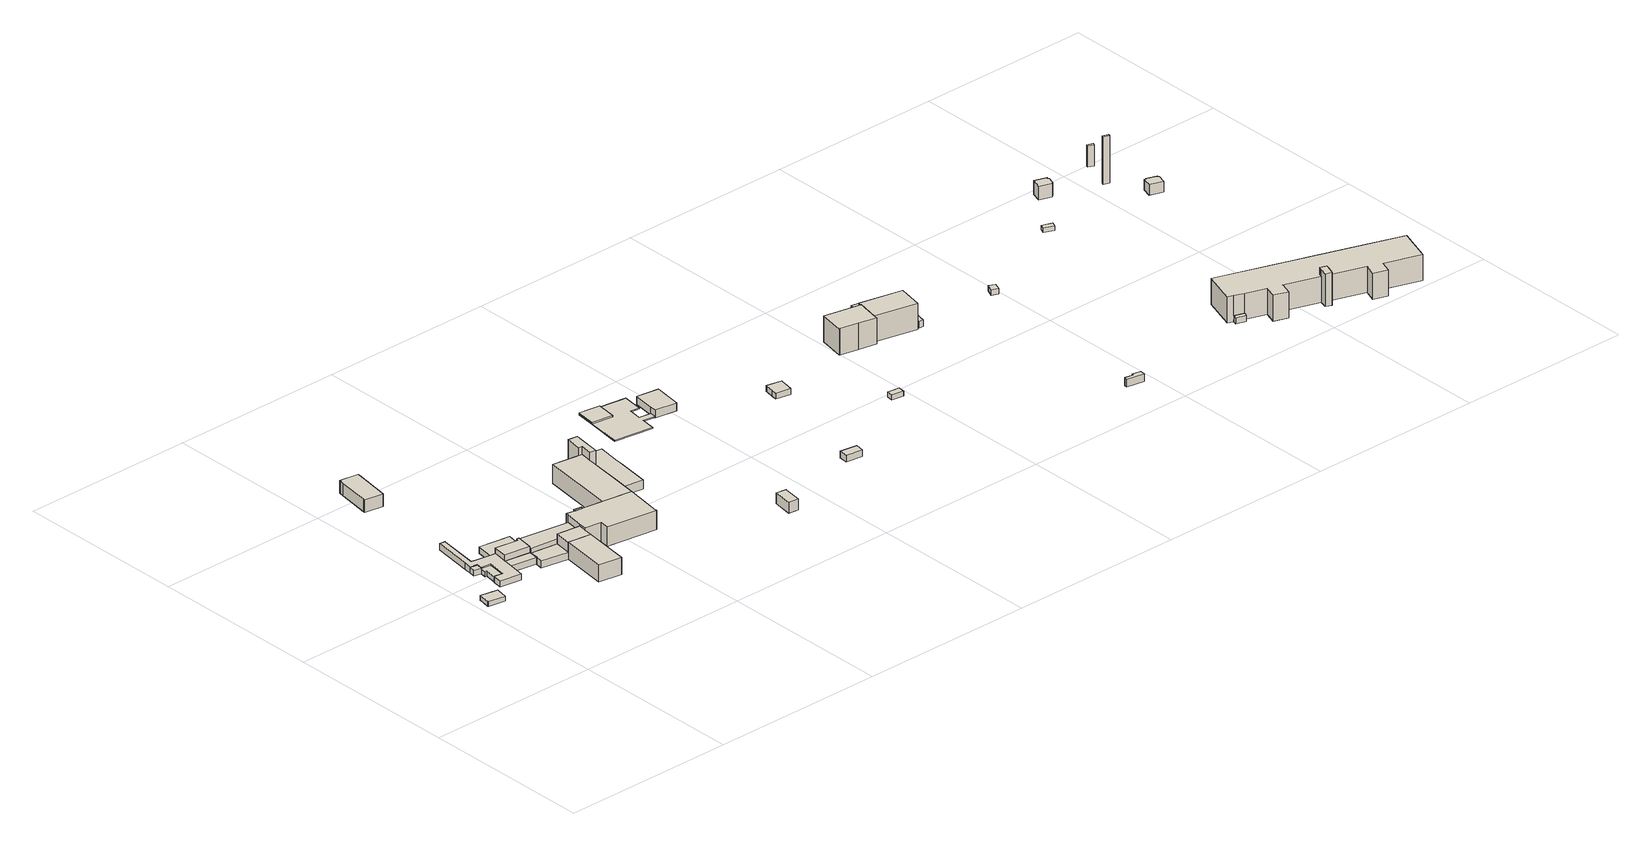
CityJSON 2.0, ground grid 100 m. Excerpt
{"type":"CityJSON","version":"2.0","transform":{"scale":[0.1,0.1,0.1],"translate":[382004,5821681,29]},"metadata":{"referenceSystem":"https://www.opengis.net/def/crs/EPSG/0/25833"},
"CityObjects":{
"building1":{"type":"Building","attributes":{"Gemeindeschluessel":"11000005","BezugspunktDach":"2200","function":"31001_2143","measuredHeight":2.85,"storeysAboveGround":1},"address":[{"country":"Germany","locality":"Berlin","thoroughfareNumber":"35 (62)","thoroughfareName":"Motardstraße"}],"geometry":[{"type":"Solid","lod":"1","boundaries":[[[[0,1,2,3,4,5]],[[6,7,8,9,10,11]],[[6,11,5,4]],[[7,6,4,3]],[[8,7,3,2]],[[9,8,2,1]],[[10,9,1,0]],[[11,10,0,5]]]]}]},
"building2":{"type":"Building","attributes":{"Gemeindeschluessel":"11000005","BezugspunktDach":"2200","function":"31001_2143","measuredHeight":3.27,"storeysAboveGround":1},"address":[{"country":"Germany","locality":"Berlin","thoroughfareNumber":"35 (27)","thoroughfareName":"Motardstraße"}],"geometry":[{"type":"Solid","lod":"1","boundaries":[[[[12,13,14,15,16]],[[17,18,19,20,21]],[[17,21,16,15]],[[18,17,15,14]],[[19,18,14,13]],[[20,19,13,12]],[[21,20,12,16]]]]}]},
"building3":{"type":"Building","attributes":{"Gemeindeschluessel":"11000005","BezugspunktDach":"2200","function":"51009_1610","measuredHeight":3.51,"storeysAboveGround":0},"address":[{"country":"Germany","locality":"Berlin"}],"geometry":[{"type":"Solid","lod":"1","boundaries":[[[[22,23,24,25,26,27,28]],[[29,30,20,19,31,32,33]],[[29,33,28,27]],[[30,29,27,26]],[[20,30,26,25]],[[19,20,25,24]],[[31,19,24,23]],[[32,31,23,22]],[[33,32,22,28]]]]}]},
"building4":{"type":"Building","attributes":{"Gemeindeschluessel":"11000005","BezugspunktDach":"2200","function":"31001_2510","measuredHeight":3.72,"storeysAboveGround":1},"address":[{"country":"Germany","locality":"Berlin","thoroughfareNumber":"35 (9)","thoroughfareName":"Motardstraße"}],"geometry":[{"type":"Solid","lod":"1","boundaries":[[[[34,35,36,37,38,39,40,41,42,43,44,45,46,47,48,49,50,51]],[[52,53,54,55,56,57,58,59,60,61,62,63,64,65,66,67,68,69]],[[52,69,51,50]],[[53,52,50,49]],[[54,53,49,48]],[[55,54,48,47]],[[56,55,47,46]],[[57,56,46,45]],[[58,57,45,44]],[[59,58,44,43]],[[60,59,43,42]],[[61,60,42,41]],[[62,61,41,40]],[[63,62,40,39]],[[64,63,39,38]],[[65,64,38,37]],[[66,65,37,36]],[[67,66,36,35]],[[68,67,35,34]],[[69,68,34,51]]]]}]},
"building5":{"type":"Building","attributes":{"Gemeindeschluessel":"11000005","function":"31001_2510"},"address":[{"country":"Germany","locality":"Berlin","thoroughfareNumber":"35 (8)","thoroughfareName":"Motardstraße"}],"children":["building5-1","building5-2","building5-3"]},
"building5-1":{"type":"BuildingPart","attributes":{"BezugspunktDach":"2200","measuredHeight":7.05,"storeysAboveGround":2},"parents":["building5"],"geometry":[{"type":"MultiSurface","lod":"1","boundaries":[[[70,71,72,73,74,75]],[[58,76,77,78,79,59]],[[58,59,75,74]],[[76,80,44,74,73]],[[77,81,80,73,72]],[[82,81,72,71]],[[79,78,71,70]],[[83,84,70,75]],[[58,44,80,76]],[[76,80,81,77]],[[85,78,77,86,81,82]],[[59,79,84,83]]]}]},
"building5-2":{"type":"BuildingPart","attributes":{"BezugspunktDach":"2200","measuredHeight":3.62,"storeysAboveGround":2},"parents":["building5"],"geometry":[{"type":"MultiSurface","lod":"1","boundaries":[[[87,88,84,83,89]],[[59,79,90,91,60]],[[59,60,89,83]],[[59,92,59,79]],[[90,79,84,88]],[[91,90,88,87]],[[60,91,87,89]],[[79,59,92,83,84]]]}]},
"building5-3":{"type":"BuildingPart","attributes":{"BezugspunktDach":"2200","measuredHeight":3.78,"storeysAboveGround":2},"parents":["building5"],"geometry":[{"type":"MultiSurface","lod":"1","boundaries":[[[44,80,81,82,93,94,45]],[[95,96,97,98,99,100,101]],[[95,101,45,94]],[[96,95,94,93]],[[97,96,93,82]],[[98,97,78,77,81]],[[99,98,77,76]],[[100,99,80,76,58]],[[101,100,44,45]],[[82,81,77,78]],[[76,77,81,80]],[[58,76,80,44]]]}]},
"building6":{"type":"Building","attributes":{"Gemeindeschluessel":"11000005","BezugspunktDach":"2200","function":"31001_2180","measuredHeight":4.07,"storeysAboveGround":1},"address":[{"country":"Germany","locality":"Berlin","thoroughfareNumber":"35 (58)","thoroughfareName":"Motardstraße"}],"geometry":[{"type":"Solid","lod":"1","boundaries":[[[[102,103,104,105,106]],[[107,108,109,110,111]],[[107,111,106,105]],[[108,107,105,104]],[[109,108,104,103]],[[110,109,103,102]],[[111,110,102,106]]]]}]},
"building7":{"type":"Building","attributes":{"Gemeindeschluessel":"11000005","BezugspunktDach":"2200","function":"31001_2510","measuredHeight":7.25,"storeysAboveGround":2},"address":[{"country":"Germany","locality":"Berlin","thoroughfareNumber":"35 (12)","thoroughfareName":"Motardstraße"}],"geometry":[{"type":"Solid","lod":"1","boundaries":[[[[112,113,114,115,116,117,118,119,120,121]],[[122,123,124,125,126,127,128,129,130,131]],[[122,131,121,120]],[[123,122,120,119]],[[124,123,119,118]],[[125,124,118,117]],[[126,125,117,116]],[[127,126,116,115]],[[128,127,115,114]],[[129,128,114,113]],[[130,129,113,112]],[[131,130,112,121]]]]}]},
"building8":{"type":"Building","attributes":{"Gemeindeschluessel":"11000005","BezugspunktDach":"2200","function":"51009_1610","measuredHeight":9.84,"storeysAboveGround":0},"address":[{"country":"Germany","locality":"Berlin"}],"geometry":[{"type":"Solid","lod":"1","boundaries":[[[[132,133,134,135,136,137]],[[138,139,140,141,142,143]],[[138,143,137,136]],[[139,138,136,135]],[[140,139,135,134]],[[141,140,134,133]],[[142,141,133,132]],[[143,142,132,137]]]]}]},
"building9":{"type":"Building","attributes":{"Gemeindeschluessel":"11000005","BezugspunktDach":"2200","function":"31001_2510","measuredHeight":6.71,"storeysAboveGround":2},"address":[{"country":"Germany","locality":"Berlin","thoroughfareNumber":"35 (6)","thoroughfareName":"Motardstraße"}],"geometry":[{"type":"Solid","lod":"1","boundaries":[[[[144,145,146,147,148,149]],[[150,97,151,152,153,154]],[[150,154,149,148]],[[97,150,148,147]],[[151,97,147,146]],[[152,151,146,145]],[[153,152,145,144]],[[154,153,144,149]]]]}]},
"building10":{"type":"Building","attributes":{"Gemeindeschluessel":"11000005","BezugspunktDach":"2200","function":"31001_2510","measuredHeight":9.79,"storeysAboveGround":2},"address":[{"country":"Germany","locality":"Berlin","thoroughfareNumber":"35 (7)","thoroughfareName":"Motardstraße"}],"geometry":[{"type":"Solid","lod":"1","boundaries":[[[[135,134,133,155,156,157,158,136]],[[110,109,159,160,141,140,139,138]],[[110,138,136,158]],[[109,110,158,157]],[[159,109,157,156]],[[160,159,156,155]],[[141,160,155,133]],[[140,141,133,134]],[[139,140,134,135]],[[138,139,135,136]]]]}]},
"building11":{"type":"Building","attributes":{"Gemeindeschluessel":"11000005","BezugspunktDach":"2200","function":"51009_1610","measuredHeight":11.37,"storeysAboveGround":0},"address":[{"country":"Germany","locality":"Berlin"}],"geometry":[{"type":"Solid","lod":"1","boundaries":[[[[161,162,163,164]],[[165,166,167,168]],[[165,168,164,163]],[[166,165,163,162]],[[167,166,162,161]],[[168,167,161,164]]]]}]},
"building12":{"type":"Building","attributes":{"Gemeindeschluessel":"11000005","BezugspunktDach":"2200","function":"31001_2522","measuredHeight":10.94,"storeysAboveGround":3},"address":[{"country":"Germany","locality":"Berlin","thoroughfareNumber":"35 (5)","thoroughfareName":"Motardstraße"}],"geometry":[{"type":"Solid","lod":"1","boundaries":[[[[169,170,171,172,173,174,175,176,177,178,179,180,181,182]],[[152,151,183,184,185,186,187,188,189,190,191,192,193,194]],[[152,194,182,181]],[[151,152,181,180]],[[183,151,180,179]],[[184,183,179,178]],[[185,184,178,177]],[[186,185,177,176]],[[187,186,176,175]],[[188,187,175,174]],[[189,188,174,173]],[[190,189,173,172]],[[191,190,172,171]],[[192,191,171,170]],[[193,192,170,169]],[[194,193,169,182]]]]}]},
"building13":{"type":"Building","attributes":{"Gemeindeschluessel":"11000005","BezugspunktDach":"2200","function":"51009_1610","measuredHeight":9.38,"storeysAboveGround":0},"address":[{"country":"Germany","locality":"Berlin"}],"geometry":[{"type":"Solid","lod":"1","boundaries":[[[[195,196,197,198,199,200]],[[193,188,189,190,191,192]],[[193,192,200,199]],[[188,193,199,198]],[[189,188,198,197]],[[190,189,197,196]],[[191,190,196,195]],[[192,191,195,200]]]]}]},
"building14":{"type":"Building","attributes":{"Gemeindeschluessel":"11000005","BezugspunktDach":"2200","function":"31001_2510","measuredHeight":10.89,"storeysAboveGround":3},"address":[{"country":"Germany","locality":"Berlin","thoroughfareNumber":"35 (4)","thoroughfareName":"Motardstraße"}],"geometry":[{"type":"Solid","lod":"1","boundaries":[[[[201,202,203,204,205,206,207]],[[208,209,210,211,212,187,186]],[[208,186,207,206]],[[209,208,206,205]],[[210,209,205,204]],[[211,210,204,203]],[[212,211,203,202]],[[187,212,202,201]],[[186,187,201,207]]]]}]},
"building15":{"type":"Building","attributes":{"Gemeindeschluessel":"11000005","function":"31001_2510"},"address":[{"country":"Germany","locality":"Berlin","thoroughfareNumber":"35","thoroughfareName":"Motardstraße"}],"children":["building15-1","building15-2","building15-3"]},
"building15-1":{"type":"BuildingPart","attributes":{"BezugspunktDach":"2200","measuredHeight":15.32,"storeysAboveGround":4},"parents":["building15"],"geometry":[{"type":"MultiSurface","lod":"1","boundaries":[[[213,214,215,216,217,218,219]],[[220,221,222,223,211,210,209]],[[220,209,219,218]],[[221,220,218,217]],[[222,221,217,216]],[[223,224,225,222,216,215]],[[226,227,228,215,214]],[[210,211,214,213]],[[209,210,213,219]],[[222,225,224,223]],[[211,229,227,226]],[[223,230,228,227,229]]]}]},
"building15-2":{"type":"BuildingPart","attributes":{"BezugspunktDach":"2200","measuredHeight":5.06,"storeysAboveGround":4},"parents":["building15"],"geometry":[{"type":"MultiSurface","lod":"1","boundaries":[[[231,232,233,234,225,224,235]],[[236,237,238,239,240,241,242]],[[237,236,223,222,225]],[[238,237,225,234]],[[239,238,234,233]],[[240,239,233,232]],[[241,240,232,231]],[[242,241,231,235]],[[236,242,235,224]],[[243,224,225,222,223]]]}]},
"building15-3":{"type":"BuildingPart","attributes":{"BezugspunktDach":"2200","measuredHeight":7.32,"storeysAboveGround":4},"parents":["building15"],"geometry":[{"type":"MultiSurface","lod":"1","boundaries":[[[244,245,228,227,226,246]],[[247,248,236,242,249,250]],[[247,250,246,226]],[[248,247,211,229]],[[236,248,227,229,223]],[[235,224,228,245]],[[249,242,245,244]],[[250,249,244,246]],[[229,211,226,227]],[[223,229,227,228]],[[242,236,224,235]]]}]},
"building16":{"type":"Building","attributes":{"Gemeindeschluessel":"11000005","BezugspunktDach":"2200","function":"31001_2511","measuredHeight":6.24,"storeysAboveGround":1},"address":[{"country":"Germany","locality":"Berlin","thoroughfareNumber":"35 (28)","thoroughfareName":"Motardstraße"}],"geometry":[{"type":"Solid","lod":"1","boundaries":[[[[251,252,253,254,255]],[[256,257,258,259,260]],[[256,260,255,254]],[[257,256,254,253]],[[258,257,253,252]],[[259,258,252,251]],[[260,259,251,255]]]]}]},
"building17":{"type":"Building","attributes":{"Gemeindeschluessel":"11000005","function":"31001_2500"},"address":[{"country":"Germany","locality":"Berlin","thoroughfareNumber":"35 (63)","thoroughfareName":"Motardstraße"}],"children":["building17-1","building17-2","building17-3"]},
"building17-1":{"type":"BuildingPart","attributes":{"BezugspunktDach":"2200","measuredHeight":0.424,"storeysAboveGround":1},"parents":["building17"],"geometry":[{"type":"Solid","lod":"1","boundaries":[[[[261,262,263,264,265,266,267,268,269,270,271,272,273,274,275]],[[276,277,278,279,280,281,282,283,284,285,286,287,288,289,290]],[[276,290,275,274]],[[277,276,274,273]],[[278,277,273,272]],[[279,278,272,271]],[[280,279,271,270]],[[281,280,270,269]],[[282,281,269,268]],[[283,282,268,267]],[[284,283,267,266]],[[285,284,266,265]],[[286,285,265,264]],[[287,286,264,263]],[[288,287,263,262]],[[289,288,262,261]],[[290,289,261,275]]]]}]},
"building17-2":{"type":"BuildingPart","attributes":{"BezugspunktDach":"2200","measuredHeight":1.45,"storeysAboveGround":1},"parents":["building17"],"geometry":[{"type":"Solid","lod":"1","boundaries":[[[[291,292,293,294,295]],[[273,272,271,296,274]],[[273,274,295,294]],[[272,273,294,293]],[[271,272,293,292]],[[296,271,292,291]],[[274,296,291,295]]]]}]},
"building17-3":{"type":"BuildingPart","attributes":{"BezugspunktDach":"2200","measuredHeight":0.044,"storeysAboveGround":1},"parents":["building17"],"geometry":[{"type":"MultiSurface","lod":"1","boundaries":[[[263,264,265,262]]]}]},
"building18":{"type":"Building","attributes":{"Gemeindeschluessel":"11000005","BezugspunktDach":"2200","function":"31001_2523","measuredHeight":4.65,"storeysAboveGround":1},"address":[{"country":"Germany","locality":"Berlin","thoroughfareNumber":"35 (32)","thoroughfareName":"Motardstraße"}],"geometry":[{"type":"Solid","lod":"1","boundaries":[[[[297,298,299,300,301]],[[302,303,304,305,306]],[[302,306,301,300]],[[303,302,300,299]],[[304,303,299,298]],[[305,304,298,297]],[[306,305,297,301]]]]}]},
"building19":{"type":"Building","attributes":{"Gemeindeschluessel":"11000005","BezugspunktDach":"2200","function":"31001_2510","measuredHeight":3.77,"storeysAboveGround":1},"address":[{"country":"Germany","locality":"Berlin","thoroughfareNumber":"35 (29)","thoroughfareName":"Motardstraße"}],"geometry":[{"type":"Solid","lod":"1","boundaries":[[[[307,308,309,310]],[[311,312,313,314]],[[311,314,310,309]],[[312,311,309,308]],[[313,312,308,307]],[[314,313,307,310]]]]}]},
"building20":{"type":"Building","attributes":{"Gemeindeschluessel":"11000005","BezugspunktDach":"2200","function":"31001_2511","measuredHeight":3.26,"storeysAboveGround":1},"address":[{"country":"Germany","locality":"Berlin","thoroughfareNumber":"35 (33)","thoroughfareName":"Motardstraße"}],"geometry":[{"type":"Solid","lod":"1","boundaries":[[[[315,316,317,318,319,320,321,322]],[[323,324,325,326,327,328,329,330]],[[323,330,322,321]],[[324,323,321,320]],[[325,324,320,319]],[[326,325,319,318]],[[327,326,318,317]],[[328,327,317,316]],[[329,328,316,315]],[[330,329,315,322]]]]}]},
"building21":{"type":"Building","attributes":{"Gemeindeschluessel":"11000005","BezugspunktDach":"2200","function":"31001_2510","measuredHeight":2.89,"storeysAboveGround":1},"address":[{"country":"Germany","locality":"Berlin","thoroughfareNumber":"35 (38)","thoroughfareName":"Motardstraße"}],"geometry":[{"type":"Solid","lod":"1","boundaries":[[[[331,332,333,334]],[[335,336,337,338]],[[335,338,334,333]],[[336,335,333,332]],[[337,336,332,331]],[[338,337,331,334]]]]}]},
"building22":{"type":"Building","attributes":{"Gemeindeschluessel":"11000005","function":"31001_2510"},"address":[{"country":"Germany","locality":"Berlin","thoroughfareNumber":"35 (34)","thoroughfareName":"Motardstraße"}],"children":["building22-1","building22-2","building22-3"]},
"building22-1":{"type":"BuildingPart","attributes":{"BezugspunktDach":"2200","measuredHeight":15.68,"storeysAboveGround":2},"parents":["building22"],"geometry":[{"type":"MultiSurface","lod":"1","boundaries":[[[339,340,341,342,343,344,345,346,347]],[[348,349,350,351,352,353,354,355,356]],[[357,358,344,343]],[[351,350,359,360]],[[352,351,343,342]],[[353,352,342,341]],[[354,353,341,340]],[[355,354,340,339]],[[356,355,339,347]],[[348,356,347,346]],[[348,346,345,349]],[[361,350,349,345,344]],[[360,359,358,357]]]}]},
"building22-2":{"type":"BuildingPart","attributes":{"BezugspunktDach":"2200","measuredHeight":15.73,"storeysAboveGround":2},"parents":["building22"],"geometry":[{"type":"MultiSurface","lod":"1","boundaries":[[[362,363,364,365,366,367,368,369,370,371]],[[372,373,374,350,349,356,375,376,377,378]],[[372,378,371,370]],[[373,372,370,369]],[[374,373,369,368]],[[358,379,368,367]],[[350,374,380,359]],[[345,344,350,367,366]],[[347,346,348,356,349,348,346,345,366,365]],[[375,356,365,364]],[[376,375,364,363]],[[377,376,363,362]],[[378,377,362,371]],[[359,380,379,358]],[[381,349,350,344,345]],[[356,348,346,347]],[[345,346,348,349]]]}]},
"building22-3":{"type":"BuildingPart","attributes":{"BezugspunktDach":"2200","measuredHeight":12.46,"storeysAboveGround":2},"parents":["building22"],"geometry":[{"type":"MultiSurface","lod":"1","boundaries":[[[358,357,382,383,379]],[[384,385,360,359,380]],[[384,380,379,383]],[[385,384,383,382]],[[360,385,382,357]],[[359,360,357,358]],[[380,359,386,358,379]]]}]},
"building23":{"type":"Building","attributes":{"Gemeindeschluessel":"11000005","BezugspunktDach":"2200","function":"31001_2523","measuredHeight":4.48,"storeysAboveGround":1},"address":[{"country":"Germany","locality":"Berlin","thoroughfareNumber":"35 (35)","thoroughfareName":"Motardstraße"}],"geometry":[{"type":"Solid","lod":"1","boundaries":[[[[387,388,389,390,391]],[[392,393,394,395,396]],[[392,396,391,390]],[[393,392,390,389]],[[394,393,389,388]],[[395,394,388,387]],[[396,395,387,391]]]]}]},
"building24":{"type":"Building","attributes":{"Gemeindeschluessel":"11000005","BezugspunktDach":"2200","function":"51009_1610","measuredHeight":4.41,"storeysAboveGround":0},"address":[{"country":"Germany","locality":"Berlin"}],"geometry":[{"type":"Solid","lod":"1","boundaries":[[[[397,398,399,400,401,402]],[[403,404,405,406,407,408]],[[403,408,402,401]],[[404,403,401,400]],[[405,404,400,399]],[[406,405,399,398]],[[407,406,398,397]],[[408,407,397,402]]]]}]},
"building25":{"type":"Building","attributes":{"Gemeindeschluessel":"11000005","BezugspunktDach":"2200","function":"31001_2511","measuredHeight":2.94,"storeysAboveGround":1},"address":[{"country":"Germany","locality":"Berlin","thoroughfareNumber":"35 (36)","thoroughfareName":"Motardstraße"}],"geometry":[{"type":"Solid","lod":"1","boundaries":[[[[409,410,411,412]],[[413,414,415,416]],[[413,416,412,411]],[[414,413,411,410]],[[415,414,410,409]],[[416,415,409,412]]]]}]},
"building26":{"type":"Building","attributes":{"Gemeindeschluessel":"11000005","BezugspunktDach":"2200","function":"31001_2580","measuredHeight":2.52,"storeysAboveGround":1},"address":[{"country":"Germany","locality":"Berlin","thoroughfareNumber":"32 (4)","thoroughfareName":"Wohlrabedamm"}],"geometry":[{"type":"Solid","lod":"1","boundaries":[[[[417,418,419,420]],[[421,422,423,424]],[[421,424,420,419]],[[422,421,419,418]],[[423,422,418,417]],[[424,423,417,420]]]]}]},
"building27":{"type":"Building","attributes":{"Gemeindeschluessel":"11000005","function":"31001_2100"},"address":[{"country":"Germany","locality":"Berlin","thoroughfareNumber":"31","thoroughfareName":"Wohlrabedamm"}],"children":["building27-1","building27-2","building27-3"]},
"building27-1":{"type":"BuildingPart","attributes":{"BezugspunktDach":"2200","measuredHeight":18.96,"storeysAboveGround":4},"parents":["building27"],"geometry":[{"type":"MultiSurface","lod":"1","boundaries":[[[425,426,427,428,429,430]],[[431,432,433,434,435,436]],[[437,431,436,430,429]],[[438,437,429,428]],[[439,438,432,428,427]],[[440,439,433,427,426]],[[435,434,426,425]],[[436,435,425,430]],[[431,432,438,441,442,437]],[[443,433,432,438,439]],[[434,433,439,440]]]}]},
"building27-2":{"type":"BuildingPart","attributes":{"BezugspunktDach":"2200","measuredHeight":15.01,"storeysAboveGround":4},"parents":["building27"],"geometry":[{"type":"MultiSurface","lod":"1","boundaries":[[[444,445,446,447,448,449,437,438,439,440,450,451,452,453,454,455,456,457,458,459,460,461]],[[462,463,464,465,466,467,468,469,470,471,472,473,474,441,442,475,476,477,478,479,480,481]],[[462,481,461,460]],[[463,462,460,459]],[[464,463,459,458]],[[465,464,458,457]],[[466,465,457,456]],[[467,466,456,455]],[[468,467,455,454]],[[469,468,454,453]],[[470,469,453,452]],[[471,470,452,451]],[[472,471,451,450]],[[473,472,450,440]],[[474,473,440,434,433]],[[441,474,439,433,432]],[[442,441,438,432,431,437]],[[475,442,437,449]],[[476,475,449,448]],[[477,476,448,447]],[[478,477,447,446]],[[479,478,446,445]],[[482,483,445,444]],[[480,479,484,485,486]],[[481,480,444,461]],[[433,434,440,439]],[[432,433,439,438]],[[437,431,432,438]],[[486,485,484,483,482]]]}]},
"building27-3":{"type":"BuildingPart","attributes":{"BezugspunktDach":"2200","measuredHeight":3.55,"storeysAboveGround":4},"parents":["building27"],"geometry":[{"type":"MultiSurface","lod":"1","boundaries":[[[487,483,482,488,489]],[[490,485,484,491,492]],[[490,492,489,488]],[[485,490,488,482]],[[491,484,483,487]],[[492,491,487,489]],[[485,493,482,483,484]]]}]},
"building28":{"type":"Building","attributes":{"Gemeindeschluessel":"11000005","BezugspunktDach":"2200","function":"51009_1610","measuredHeight":7.75,"storeysAboveGround":0},"address":[{"country":"Germany","locality":"Berlin"}],"geometry":[{"type":"Solid","lod":"1","boundaries":[[[[494,495,496,497,498,499,500,501]],[[502,503,504,505,506,507,508,509]],[[502,509,501,500]],[[503,502,500,499]],[[504,503,499,498]],[[505,504,498,497]],[[506,505,497,496]],[[507,506,496,495]],[[508,507,495,494]],[[509,508,494,501]]]]}]},
"building29":{"type":"Building","attributes":{"Gemeindeschluessel":"11000005","BezugspunktDach":"2200","function":"51009_1610","measuredHeight":27.25,"storeysAboveGround":0},"address":[{"country":"Germany","locality":"Berlin"}],"geometry":[{"type":"Solid","lod":"1","boundaries":[[[[510,511,512,513]],[[514,515,516,517]],[[514,517,513,512]],[[515,514,512,511]],[[516,515,511,510]],[[517,516,510,513]]]]}]},
"building30":{"type":"Building","attributes":{"Gemeindeschluessel":"11000005","BezugspunktDach":"2200","function":"51009_1610","measuredHeight":6.06,"storeysAboveGround":0},"address":[{"country":"Germany","locality":"Berlin"}],"geometry":[{"type":"Solid","lod":"1","boundaries":[[[[518,519,520,521,522,523,524,525]],[[526,527,528,529,530,531,532,533]],[[526,533,525,524]],[[527,526,524,523]],[[528,527,523,522]],[[529,528,522,521]],[[530,529,521,520]],[[531,530,520,519]],[[532,531,519,518]],[[533,532,518,525]]]]}]},
"building31":{"type":"Building","attributes":{"Gemeindeschluessel":"11000005","BezugspunktDach":"2200","function":"51009_1610","measuredHeight":12.07,"storeysAboveGround":0},"address":[{"country":"Germany","locality":"Berlin"}],"geometry":[{"type":"Solid","lod":"1","boundaries":[[[[534,535,536,537]],[[538,539,540,541]],[[538,541,537,536]],[[539,538,536,535]],[[540,539,535,534]],[[541,540,534,537]]]]}]}
},
"vertices":[
[12,745,64],[108,727,64],[121,797,64],[21,816,64],[21,812,64],[8,746,64],[21,812,36],[21,816,36],[121,797,36],[108,727,36],[12,745,36],[8,746,36],
[196,1002,71],[197,1005,71],[202,1038,71],[160,1045,71],[154,1010,71],[160,1045,39],[202,1038,39],[197,1005,39],[196,1002,39],[154,1010,39],
[237,887,68],[254,996,68],[197,1005,68],[196,1002,68],[191,967,68],[201,966,68],[189,895,68],[201,966,39],[191,967,39],[254,996,39],[237,887,39],[189,895,39],
[202,1038,75],[197,1005,75],[254,996,75],[237,887,75],[189,895,75],[187,895,75],[179,843,75],[303,823,75],[318,915,75],[328,973,75],[341,1057,75],[311,1061,75],[197,1079,75],[232,1307,75],[233,1311,75],[201,1316,75],[166,1088,75],[160,1045,75],[166,1088,38],[201,1316,38],[233,1311,38],[232,1307,38],[197,1079,38],[311,1061,38],[341,1057,38],[328,973,38],[318,915,38],[303,823,38],[179,843,38],[187,895,38],[189,895,38],[237,887,38],[254,996,38],[197,1005,38],[202,1038,38],[160,1045,38],
[475,951,108],[491,1049,108],[477,1051,108],[474,1036,108],[341,1057,108],[328,973,108],[474,1036,38],[477,1051,38],[491,1049,38],[475,951,38],[474,1036,75],[477,1051,75],[491,1049,75],[328,973,74],[475,951,74],[491,1049,56],[477,1051,63],
[466,891,74],[474,939,74],[318,915,74],[474,939,38],[466,891,38],[328,973,47],
[505,1134,75],[326,1160,75],[326,1160,37],[505,1134,37],[491,1049,37],[477,1051,37],[474,1036,37],[341,1057,37],[311,1061,37],
[615,821,77],[629,919,77],[474,939,77],[466,891,77],[459,847,77],[466,891,36],[474,939,36],[629,919,36],[615,821,36],[459,847,36],
[280,1821,110],[281,1826,110],[316,2038,110],[317,2047,110],[209,2064,110],[208,2055,110],[204,2030,110],[175,1847,110],[174,1844,110],[173,1838,110],[174,1844,37],[175,1847,37],[204,2030,37],[208,2055,37],[209,2064,37],[317,2047,37],[316,2038,37],[281,1826,37],[280,1821,37],[173,1838,37],
[711,533,134],[750,804,134],[619,822,134],[618,819,134],[615,819,134],[577,553,134],[615,819,36],[618,819,36],[619,822,36],[750,804,36],[711,533,36],[577,553,36],
[629,919,104],[764,901,104],[780,1005,104],[491,1049,104],[475,951,104],[474,939,104],[475,951,37],[780,1005,37],[764,901,37],[629,919,37],[474,939,37],
[757,851,134],[764,901,134],[629,919,134],[615,821,134],[764,901,36],[757,851,36],
[875,1006,151],[876,1015,151],[831,1020,151],[830,1012,151],[831,1020,38],[876,1015,38],[875,1006,38],[830,1012,38],
[850,838,147],[843,785,147],[1135,742,147],[1135,746,147],[1134,746,147],[1141,795,147],[1169,964,147],[994,989,147],[875,1006,147],[830,1012,147],[782,1019,147],[780,1005,147],[764,901,147],[757,851,147],[782,1019,37],[830,1012,37],[875,1006,37],[994,989,37],[1169,964,37],[1141,795,37],[1134,746,37],[1135,746,37],[1135,742,37],[843,785,37],[850,838,37],[757,851,37],
[1135,742,131],[1135,746,131],[1134,746,131],[1141,795,131],[850,838,131],[843,785,131],
[1169,964,146],[1190,1110,146],[1221,1330,146],[1231,1399,146],[1212,1402,146],[1057,1425,146],[994,989,146],[1057,1425,37],[1212,1402,37],[1231,1399,37],[1221,1330,37],[1190,1110,37],
[1231,1399,191],[1221,1330,191],[1257,1325,191],[1278,1471,191],[1281,1489,191],[1226,1496,191],[1212,1402,191],[1226,1496,37],[1281,1489,37],[1278,1471,37],[1257,1325,37],[1257,1325,85],[1278,1471,85],[1221,1330,99],[1239,1327,99],[1257,1325,99],[1239,1327,37],[1257,1325,87],
[1357,1086,85],[1385,1281,85],[1392,1330,85],[1410,1452,85],[1226,1104,85],[1257,1325,34],[1278,1471,34],[1410,1452,34],[1392,1330,34],[1385,1281,34],[1357,1086,34],[1226,1104,34],[1257,1325,64],
[1208,1107,99],[1226,1104,99],[1190,1110,99],[1221,1330,34],[1239,1327,34],[1208,1107,34],[1190,1110,34],
[1830,460,62],[1846,567,62],[1846,570,62],[1788,579,62],[1771,468,62],[1788,579,0],[1846,570,0],[1846,567,0],[1830,460,0],[1771,468,0],
[1786,1490,43],[1798,1573,43],[1868,1563,43],[1873,1599,43],[1803,1609,43],[1806,1632,43],[1813,1683,43],[1842,1679,43],[1865,1676,43],[1881,1793,43],[1725,1815,43],[1665,1824,43],[1605,1832,43],[1589,1718,43],[1560,1522,43],[1589,1718,38],[1605,1832,38],[1665,1824,38],[1725,1815,38],[1881,1793,38],[1865,1676,38],[1842,1679,38],[1813,1683,38],[1806,1632,38],[1803,1609,38],[1873,1599,38],[1868,1563,38],[1798,1573,38],[1786,1490,38],[1560,1522,38],
[1709,1701,51],[1725,1815,51],[1665,1824,51],[1605,1832,51],[1589,1718,51],[1709,1701,43],
[1995,1544,80],[2019,1704,80],[1891,1723,80],[1873,1599,80],[1868,1563,80],[1873,1599,34],[1891,1723,34],[2019,1704,34],[1995,1544,34],[1868,1563,34],
[2363,576,85],[2371,625,85],[2273,640,85],[2266,590,85],[2273,640,47],[2371,625,47],[2363,576,47],[2266,590,47],
[2510,1267,79],[2517,1301,79],[2526,1344,79],[2528,1354,79],[2440,1371,79],[2438,1364,79],[2429,1316,79],[2423,1284,79],[2429,1316,46],[2438,1364,46],[2440,1371,46],[2528,1354,46],[2526,1344,46],[2517,1301,46],[2510,1267,46],[2423,1284,46],
[2907,872,80],[2912,910,80],[2843,920,80],[2838,882,80],[2843,920,51],[2912,910,51],[2907,872,51],[2838,882,51],
[3425,1338,178],[3456,1485,178],[3212,1537,178],[3211,1534,178],[3206,1535,178],[3203,1518,178],[3208,1517,178],[3197,1464,178],[3182,1391,178],[3197,1464,28],[3208,1517,28],[3203,1518,28],[3206,1535,28],[3211,1534,28],[3212,1537,28],[3456,1485,28],[3425,1338,28],[3182,1391,28],[3206,1535,176],[3203,1518,176],[3203,1518,51],[3206,1535,51],[3203,1518,78],
[2972,1413,179],[3077,1391,179],[3178,1370,179],[3182,1391,179],[3208,1517,179],[3203,1518,179],[3166,1526,179],[3165,1526,179],[2997,1560,179],[2967,1415,179],[2997,1560,28],[3165,1526,28],[3166,1526,28],[3178,1370,28],[3077,1391,28],[2972,1413,28],[2967,1415,28],[3166,1526,176],[3166,1526,51],[3208,1517,65],
[3207,1540,176],[3170,1548,176],[3170,1548,51],[3207,1540,51],[3203,1518,113],
[3462,1338,68],[3488,1460,68],[3464,1465,68],[3451,1404,68],[3439,1343,68],[3451,1404,30],[3464,1465,30],[3488,1460,30],[3462,1338,30],[3439,1343,30],
[3912,202,75],[3917,232,75],[3867,241,75],[3865,231,75],[3816,239,75],[3812,219,75],[3816,239,31],[3865,231,31],[3867,241,31],[3917,232,31],[3912,202,31],[3812,219,31],
[3942,1310,73],[3958,1352,73],[3922,1367,73],[3905,1324,73],[3922,1367,43],[3958,1352,43],[3942,1310,43],[3905,1324,43],
[4566,1585,68],[4578,1613,68],[4520,1636,68],[4509,1608,68],[4520,1636,43],[4578,1613,43],[4566,1585,43],[4509,1608,43],
[5097,121,228],[5113,164,228],[5120,185,228],[5084,198,228],[5076,177,228],[5062,134,228],[5076,177,39],[5084,198,39],[5120,185,39],[5113,164,39],[5097,121,39],[5062,134,39],[5076,177,188],[5084,198,188],[5120,185,188],[5113,164,188],[5084,198,38],[5076,177,38],[5120,185,63],
[4627,330,188],[4683,311,188],[4800,271,188],[4776,202,188],[4856,175,188],[4879,244,188],[5310,97,188],[5287,29,188],[5367,2,188],[5389,70,188],[5594,0,188],[5660,192,188],[5471,256,188],[5143,367,188],[5091,385,188],[4981,422,188],[4659,532,188],[4595,341,188],[4659,532,38],[4981,422,38],[5091,385,38],[5143,367,38],[5471,256,38],[5660,192,38],[5594,0,38],[5389,70,38],[5367,2,38],[5287,29,38],[5310,97,38],[5113,164,38],[5120,185,38],[4879,244,38],[4856,175,38],[4776,202,38],[4800,271,38],[4683,311,38],[4627,330,38],[4595,341,38],[4627,330,74],[4683,311,74],[4683,311,39],[4627,330,39],[4627,330,50],
[4675,289,74],[4625,325,74],[4619,307,74],[4625,325,39],[4675,289,39],[4619,307,39],[4627,330,69],
[4799,1861,100],[4802,1870,100],[4808,1868,100],[4823,1911,100],[4817,1913,100],[4820,1921,100],[4750,1945,100],[4730,1885,100],[4750,1945,22],[4820,1921,22],[4817,1913,22],[4823,1911,22],[4808,1868,22],[4802,1870,22],[4799,1861,22],[4730,1885,22],
[5103,1772,295],[5107,1784,295],[5074,1796,295],[5069,1783,295],[5074,1796,23],[5107,1784,23],[5103,1772,23],[5069,1783,23],
[5228,1509,97],[5245,1562,97],[5236,1565,97],[5238,1569,97],[5180,1589,97],[5178,1585,97],[5169,1588,97],[5152,1535,97],[5169,1588,36],[5178,1585,36],[5180,1589,36],[5238,1569,36],[5236,1565,36],[5245,1562,36],[5228,1509,36],[5152,1535,36],
[5161,1949,143],[5165,1962,143],[5132,1974,143],[5128,1961,143],[5132,1974,22],[5165,1962,22],[5161,1949,22],[5128,1961,22]
]}
